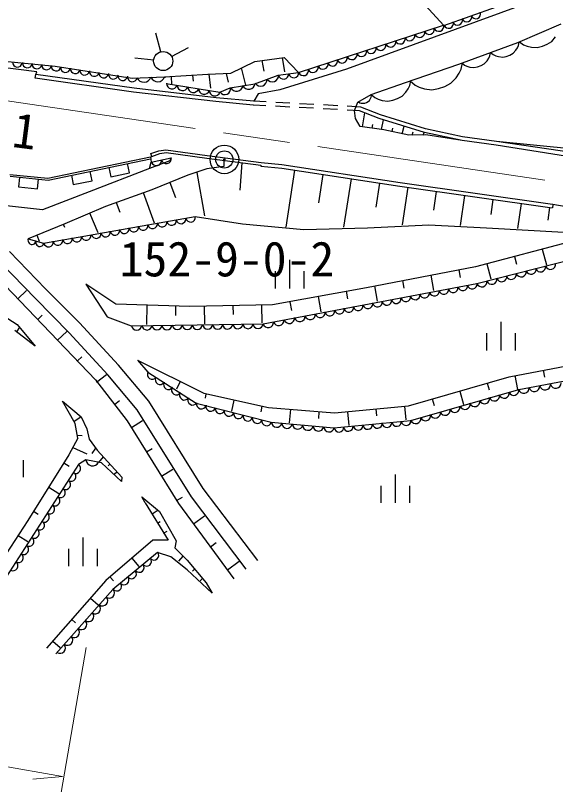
# Model space of a CAD drawing. Units: millimetres, scale not verified. Extents: x 40000 to 680000, y 20000 to 380000.
# Drawn here: x 418377 to 446640, y 261252 to 301512 of the extents above; entities that cross this region are included whole.
import ezdxf
from ezdxf.enums import TextEntityAlignment as Align

# ---------------------------------------------------------------- set-up
doc = ezdxf.new("R2010")
doc.units = ezdxf.units.MM
doc.header["$LTSCALE"] = 1000
doc.linetypes.add('CHAIN', pattern=[18.5, 12, -1.5, 3.5, -1.5])
for name, color, linetype, lineweight in [('M-BGD', 7, 'Continuous', 25), ('M-BMK', 2, 'CHAIN', 13), ('M-BMK-SRVR', 3, 'Continuous', 25), ('M-STR-HTXT', 7, 'Continuous', 13)]:
    doc.layers.add(name, color=color, linetype=linetype, lineweight=lineweight)
doc.styles.add('ＭＳ ゴシック', font='')
doc.styles.get('ＭＳ ゴシック').set_extended_font_data('MS Gothic')

msp = doc.modelspace()

# ---------------------------------------------------------------- linework, layer by layer
at = {"layer": 'M-BGD'}
for p, q in [((440774, 301005), (435032, 307316)), ((458586, 307078), (435693, 298692)), ((440785, 300990), (447029, 303198)), ((433195, 298522), (440774, 301005)), ((440774, 301005), (440785, 300990)), ((444671, 300095), (446932, 301063)), ((425984, 299605), (425730, 300573)), ((446442, 300153), (446641, 300388)), ((441573, 298965), (444671, 300095)), ((444646, 299818), (444704, 299941)), ((444704, 299941), (444739, 300125)), ((444751, 300129), (444968, 299972)), ((444968, 299972), (445149, 299899)), ((445953, 299893), (446206, 300002)), ((446206, 300002), (446442, 300153)), ((426550, 299360), (427429, 299837)), ((443201, 299391), (443236, 299574)), ((443236, 299574), (443381, 299457)), ((444412, 299528), (444559, 299684)), ((444559, 299684), (444646, 299818)), ((445149, 299899), (445373, 299845)), ((445373, 299845), (445681, 299827)), ((445681, 299827), (445953, 299893)), ((415642, 299333), (420456, 298861)), ((425613, 299171), (424618, 299271)), ((430896, 299098), (432436, 299314)), ((431394, 298587), (431290, 299157)), ((432482, 298560), (432346, 299306)), ((432436, 299314), (433195, 298522)), ((442910, 298977), (443057, 299133)), ((443057, 299133), (443144, 299268)), ((443144, 299268), (443201, 299391)), ((443381, 299457), (443505, 299400)), ((443505, 299400), (443658, 299354)), ((443658, 299354), (443871, 299330)), ((443871, 299330), (444062, 299366)), ((444062, 299366), (444243, 299432)), ((444243, 299432), (444412, 299528)), ((419498, 298565), (417099, 298855)), ((420456, 298861), (424490, 298232)), ((429647, 298480), (430896, 299098)), ((430430, 297862), (430215, 298760)), ((438789, 297995), (441573, 298965)), ((441697, 298703), (441766, 299035)), ((441734, 299023), (441879, 298906)), ((441879, 298906), (442002, 298849)), ((442002, 298849), (442156, 298803)), ((442156, 298803), (442369, 298779)), ((442369, 298779), (442560, 298815)), ((442560, 298815), (442740, 298881)), ((442740, 298881), (442910, 298977)), ((419415, 298221), (419442, 298419)), ((419448, 298422), (419498, 298565)), ((424597, 297701), (419448, 298422)), ((426174, 298292), (428444, 298437)), ((427688, 298066), (427660, 298383)), ((428444, 298437), (429647, 298480)), ((428603, 297698), (428517, 298437)), ((429518, 298017), (429415, 298466)), ((430903, 297938), (432125, 298380)), ((432125, 298380), (433195, 298522)), ((435693, 298692), (432211, 297622)), ((441429, 298241), (441590, 298482)), ((441590, 298482), (441697, 298703)), ((424561, 297495), (419411, 298218)), ((424490, 298232), (426174, 298292)), ((426174, 298292), (426188, 298240)), ((426269, 297948), (429068, 297490)), ((426569, 297898), (426542, 298311)), ((429608, 297724), (430903, 297938)), ((436988, 297373), (438789, 297995)), ((439017, 297842), (439070, 298093)), ((439028, 298078), (439288, 297862)), ((440848, 297792), (441158, 297962)), ((441158, 297962), (441429, 298241)), ((428876, 297202), (424597, 297701)), ((429068, 297490), (429608, 297724)), ((429603, 297721), (429646, 297715)), ((432211, 297622), (431076, 297400)), ((438812, 297491), (438935, 297674)), ((438935, 297674), (439017, 297842)), ((439288, 297862), (439510, 297755)), ((439510, 297755), (439786, 297667)), ((439786, 297667), (440172, 297618)), ((440172, 297618), (440520, 297678)), ((440520, 297678), (440848, 297792)), ((428862, 297008), (424561, 297495)), ((430858, 297019), (428876, 297202)), ((431076, 297400), (430858, 297019)), ((436294, 296967), (436988, 297373)), ((436903, 297064), (436962, 297154)), ((436962, 297154), (436993, 297227)), ((436991, 297374), (437187, 297209)), ((436993, 297227), (437010, 297293)), ((437010, 297293), (437012, 297386)), ((437187, 297209), (437355, 297127)), ((437355, 297127), (437565, 297060)), ((438121, 297066), (438371, 297153)), ((438371, 297153), (438606, 297280)), ((438606, 297280), (438812, 297491)), ((430825, 296810), (428862, 297008)), ((431486, 296780), (430832, 296814)), ((431496, 296980), (430842, 297014)), ((432733, 296715), (431985, 296754)), ((432744, 296914), (431995, 296954)), ((433991, 296849), (433243, 296888)), ((435239, 296783), (434490, 296823)), ((436452, 296707), (435738, 296757)), ((436120, 296526), (436294, 296967)), ((436321, 296983), (436403, 296938)), ((436403, 296938), (436468, 296921)), ((436468, 296921), (436548, 296911)), ((436548, 296911), (436655, 296918)), ((436655, 296918), (436746, 296953)), ((436746, 296953), (436829, 297001)), ((436829, 297001), (436903, 297064)), ((437565, 297060), (437857, 297022)), ((437857, 297022), (438121, 297066)), ((433981, 296649), (433232, 296688)), ((435228, 296584), (434480, 296623)), ((436373, 296517), (435727, 296558)), ((436173, 296113), (436120, 296526)), ((437409, 296110), (436373, 296517)), ((437484, 296305), (436452, 296707)), ((436533, 295683), (436662, 296412)), ((436410, 295700), (436173, 296113)), ((439787, 295381), (437409, 296110)), ((439834, 295572), (437484, 296305)), ((437524, 295537), (437632, 296046)), ((437653, 295517), (436410, 295700)), ((437040, 295608), (437081, 295807)), ((438959, 295247), (437653, 295517)), ((438086, 295427), (438132, 295616)), ((438618, 295316), (438722, 295708)), ((441772, 295154), (439834, 295572)), ((439846, 295258), (438959, 295247)), ((439142, 295247), (439196, 295416)), ((439710, 295251), (439759, 295386)), ((441753, 294967), (439787, 295381)), ((441753, 294967), (439846, 295258)), ((443550, 294913), (441772, 295154)), ((443534, 294722), (441753, 294967)), ((453836, 293073), (443534, 294722)), ((460745, 293227), (443550, 294913)), ((460699, 292406), (443550, 294913)), ((425470, 294279), (425886, 294429)), ((425886, 294429), (426250, 294480)), ((425928, 294286), (426262, 294337)), ((426226, 294475), (426226, 294477)), ((426250, 294480), (428411, 294179)), ((426262, 294337), (428394, 294033)), ((420081, 292989), (425441, 294108)), ((420090, 292891), (425452, 294006)), ((425441, 294108), (425515, 294133)), ((425441, 294108), (425489, 293828)), ((425515, 294133), (425470, 294279)), ((425489, 293828), (426522, 294062)), ((425514, 294133), (425928, 294286)), ((426522, 294062), (426461, 293891)), ((428394, 294033), (431218, 293669)), ((428411, 294179), (431235, 293816)), ((429275, 293924), (429291, 293604)), ((425389, 293497), (422232, 292276)), ((423262, 293552), (423364, 293063)), ((424343, 293267), (424241, 293756)), ((426461, 293891), (425389, 293497)), ((425389, 293497), (425489, 293828)), ((429291, 293604), (428395, 293477)), ((430224, 293800), (430128, 292356)), ((431219, 293671), (431222, 293621)), ((431222, 293621), (432310, 293524)), ((431235, 293816), (432325, 293716)), ((432310, 293524), (438488, 292574)), ((432325, 293716), (438506, 292763)), ((418094, 293177), (420081, 292989)), ((421306, 293144), (421408, 292654)), ((422386, 292858), (422284, 293348)), ((423364, 293063), (424343, 293267)), ((427401, 293146), (425514, 292387)), ((428395, 293477), (427401, 293146)), ((427872, 293283), (428269, 291023)), ((432977, 293418), (432518, 290434)), ((434458, 293191), (434229, 291699)), ((418097, 293089), (420090, 292891)), ((418590, 293033), (418542, 292536)), ((419537, 292440), (419585, 292938)), ((421408, 292654), (422386, 292858)), ((426466, 292764), (426758, 291972)), ((435940, 292963), (435550, 290424)), ((437422, 292738), (437231, 291467)), ((438506, 292763), (446483, 291630)), ((418542, 292536), (419537, 292440)), ((425514, 292387), (423090, 291517)), ((438488, 292574), (446466, 291440)), ((438904, 292515), (438609, 290544)), ((440388, 292302), (440248, 291315)), ((422232, 292276), (419804, 291328)), ((425059, 292245), (425644, 290660)), ((441872, 292091), (441648, 290513)), ((419804, 291328), (416005, 291760)), ((423090, 291517), (420972, 290609)), ((423653, 291726), (423846, 291204)), ((443356, 291880), (443244, 291091)), ((444840, 291670), (444654, 290355)), ((446498, 291603), (446479, 291437)), ((453862, 290323), (446495, 291613)), ((422262, 291170), (422694, 290143)), ((446325, 291459), (446231, 290801)), ((425902, 290659), (427789, 290992)), ((427789, 290992), (430267, 290594)), ((420972, 290609), (419046, 289818)), ((420880, 290588), (420945, 290433)), ((421364, 289854), (425902, 290659)), ((430267, 290594), (433473, 290299)), ((433473, 290299), (436796, 290396)), ((436796, 290396), (440016, 290550)), ((440016, 290550), (443025, 290398)), ((443025, 290398), (447067, 290170)), ((419499, 290006), (419629, 289696)), ((419046, 289818), (419854, 289596)), ((419854, 289596), (421364, 289854)), ((447839, 289772), (442443, 288347)), ((419950, 287206), (418077, 289154)), ((442517, 287479), (450020, 289386)), ((445941, 289270), (446155, 288455)), ((432722, 288725), (432722, 287225)), ((444491, 288889), (444595, 288494)), ((419428, 286691), (417607, 288567)), ((442443, 288347), (436753, 287261)), ((443041, 288508), (443248, 287718)), ((417139, 288107), (422567, 282442)), ((431972, 288125), (431972, 287225)), ((433472, 288125), (433472, 287225)), ((440104, 287912), (440256, 287105)), ((441577, 288189), (441653, 287785)), ((431334, 285373), (442517, 287479)), ((438631, 287635), (438707, 287230)), ((418508, 286673), (418962, 287108)), ((421740, 285417), (419950, 287206)), ((422057, 287450), (423171, 285740)), ((423626, 286389), (422057, 287450)), ((436753, 287261), (431826, 286354)), ((435684, 287082), (435761, 286675)), ((437157, 287359), (437310, 286548)), ((441044, 287163), (441045, 287163)), ((421192, 284894), (419428, 286691)), ((434211, 286805), (434364, 285992)), ((427499, 286281), (423626, 286389)), ((425260, 286345), (425235, 285333)), ((426758, 286309), (426746, 285803)), ((431826, 286354), (427499, 286281)), ((428257, 286297), (428273, 285375)), ((429756, 286323), (429764, 285861)), ((431255, 286348), (431270, 285416)), ((432738, 286528), (432824, 286070)), ((417270, 286094), (418465, 285338)), ((419544, 285590), (419785, 285820)), ((423171, 285740), (424440, 285265)), ((443781, 285478), (443781, 283978)), ((418586, 285186), (418444, 284945)), ((418465, 285338), (419416, 284195)), ((423778, 283197), (421740, 285417)), ((424440, 285265), (431334, 285373)), ((419416, 284195), (418351, 285026)), ((420581, 284508), (421061, 284967)), ((423211, 282702), (421192, 284894)), ((443031, 284878), (443031, 283978)), ((444531, 284878), (444531, 283978)), ((421618, 283425), (421851, 283648)), ((424758, 283463), (428229, 281737)), ((424758, 283463), (425298, 282845)), ((425360, 281312), (423778, 283197)), ((444204, 282594), (447222, 283171)), ((422629, 282320), (423137, 282721)), ((424752, 280874), (423211, 282702)), ((425298, 282845), (427838, 281212)), ((444510, 282656), (444646, 281937)), ((444708, 281940), (449225, 282775)), ((445982, 282936), (446051, 282576)), ((422567, 282442), (424219, 280289)), ((426999, 282345), (426798, 281947)), ((438945, 281081), (444204, 282594)), ((443063, 282267), (443165, 281914)), ((439066, 280317), (444708, 281940)), ((441623, 281851), (441827, 281144)), ((428229, 281737), (431613, 280982)), ((428348, 281701), (428300, 281483)), ((440183, 281435), (440283, 281090)), ((421510, 280153), (420846, 281325)), ((420846, 281325), (421814, 280500)), ((423558, 281143), (423829, 281358)), ((428203, 276745), (425360, 281312)), ((427838, 281212), (431764, 280220)), ((429812, 281378), (429684, 280795)), ((431276, 281055), (431212, 280764)), ((435081, 280709), (438945, 281081)), ((438736, 281056), (438804, 280340)), ((427586, 276319), (424752, 280874)), ((431613, 280982), (435081, 280709)), ((432763, 280889), (432707, 280178)), ((434258, 280770), (434229, 280415)), ((435751, 280770), (435821, 280047)), ((437243, 280913), (437278, 280552)), ((421445, 280278), (421806, 280494)), ((421814, 280500), (422118, 279867)), ((424219, 280289), (426913, 275972)), ((424448, 279940), (425035, 280303)), ((431764, 280220), (435036, 279918)), ((435036, 279918), (439066, 280317)), ((421640, 279377), (421510, 280153)), ((422118, 279867), (422232, 279327)), ((421616, 279540), (421872, 279532)), ((421640, 279377), (421181, 278520)), ((422232, 279327), (422649, 278751)), ((421379, 278889), (422109, 278564)), ((422569, 278853), (422373, 278576)), ((422649, 278751), (423949, 277339)), ((425236, 278665), (425534, 278849)), ((418789, 278238), (418789, 277338)), ((421181, 278520), (419022, 275069)), ((422058, 278247), (421681, 277999)), ((422880, 278091), (422058, 278247)), ((422973, 278406), (422720, 278117)), ((421681, 277999), (415622, 268603)), ((420918, 278099), (421186, 277927)), ((423924, 277117), (422880, 278091)), ((423322, 278020), (423229, 277933)), ((423689, 277613), (423541, 277476)), ((426025, 277390), (426620, 277758)), ((438252, 277491), (438252, 275991)), ((423949, 277339), (423924, 277117)), ((420124, 276828), (420648, 276490)), ((431054, 272979), (428203, 276745)), ((437502, 276891), (437502, 275991)), ((439002, 276891), (439002, 275991)), ((425168, 275996), (424999, 276314)), ((424999, 276314), (425922, 275551)), ((426813, 276115), (427118, 276303)), ((430458, 272524), (427586, 276319)), ((425168, 275996), (426368, 274040)), ((426913, 275972), (429802, 272025)), ((419330, 275556), (419562, 275407)), ((425525, 275425), (425796, 275603)), ((425922, 275551), (426793, 274007)), ((419022, 275069), (414969, 268866)), ((425816, 274943), (425955, 275029)), ((427692, 274901), (428269, 275327)), ((418519, 274295), (419024, 273970)), ((421901, 274186), (421901, 272686)), ((426132, 274420), (426318, 274511)), ((425560, 274049), (423117, 271927)), ((426368, 274040), (425560, 274049)), ((426793, 274007), (426720, 273639)), ((428582, 273695), (428889, 273922)), ((421151, 273586), (421151, 272686)), ((422651, 273586), (422651, 272686)), ((425808, 273408), (423482, 271466)), ((426506, 273169), (425808, 273408)), ((426720, 273639), (427372, 272995)), ((424462, 273096), (424838, 272663)), ((427360, 272500), (426506, 273169)), ((427140, 273216), (426905, 272955)), ((427372, 272995), (428350, 271814)), ((429473, 272489), (430087, 272943)), ((428677, 271278), (427360, 272500)), ((427751, 272532), (427635, 272428)), ((423117, 271927), (420004, 268388)), ((423331, 272113), (423503, 271915)), ((428172, 272034), (428053, 271922)), ((428350, 271814), (428677, 271278)), ((423482, 271466), (420492, 268098)), ((422313, 271015), (422708, 270668)), ((421324, 269889), (421515, 269721)), ((420334, 268763), (420716, 268427))]:
    msp.add_line(p, q, dxfattribs=at)
msp.add_circle((426111, 299122), 500, dxfattribs=at)
for centre, radius, start, end in [((442466, 301591), 254, 200.4399, 18.5186), ((441040, 301090), 254, 200.4399, 18.5186), ((441508, 301252), 254, 200.4399, 18.5186), ((441997, 301429), 254, 200.4399, 18.5186), ((440027, 300784), 267, 201.8073, 14.5315), ((440527, 300946), 267, 201.8073, 14.5315), ((438507, 300285), 267, 201.8073, 14.5315), ((439007, 300447), 267, 201.8073, 14.5315), ((439527, 300623), 267, 201.8073, 14.5315), ((437488, 299947), 267, 201.8073, 14.5315), ((438008, 300123), 267, 201.8073, 14.5315), ((436488, 299624), 267, 201.8073, 14.5315), ((436988, 299785), 267, 201.8073, 14.5315), ((434968, 299124), 267, 201.8073, 14.5315), ((435468, 299285), 267, 201.8073, 14.5315), ((435988, 299462), 267, 201.8073, 14.5315), ((418482, 299058), 253, 175.0496, 353.4844), ((419003, 299020), 253, 175.0496, 353.4844), ((419504, 298967), 253, 175.0496, 353.4844), ((420005, 298914), 253, 175.0496, 353.4844), ((420510, 298855), 252, 172.3896, 351.484), ((420999, 298777), 252, 172.3896, 351.484), ((421507, 298714), 252, 172.3896, 351.484), ((433948, 298786), 267, 201.8073, 14.5315), ((434468, 298962), 267, 201.8073, 14.5315), ((421996, 298636), 252, 172.3896, 351.484), ((422505, 298572), 252, 172.3896, 351.484), ((422993, 298494), 252, 172.3896, 351.484), ((423502, 298430), 252, 172.3896, 351.484), ((423990, 298352), 252, 172.3896, 351.484), ((431815, 298366), 335, 214.6102, 5.0852), ((432406, 298444), 268, 191.0602, 3.4073), ((432941, 298515), 268, 191.0602, 3.4073), ((433448, 298625), 267, 201.8073, 14.5315), ((424498, 298289), 252, 172.3896, 351.484), ((425100, 298395), 384, 202.3135, 341.4801), ((425822, 298421), 384, 202.3135, 341.4801), ((426567, 297946), 286, 178.0753, 343.4562), ((430579, 297985), 342, 205.1008, 353.897), ((431204, 298146), 335, 214.6102, 5.0852), ((427127, 297854), 286, 178.0753, 343.4562), ((427687, 297762), 286, 178.0753, 343.4562), ((428247, 297671), 286, 178.0753, 343.4562), ((428807, 297579), 286, 178.0753, 343.4562), ((429334, 297660), 298, 212.6694, 14.1954), ((429942, 297886), 342, 205.1008, 353.897), ((425757, 293910), 265, 195.9705, 9.4491), ((426264, 294019), 265, 195.9705, 9.4491), ((426054, 290688), 252, 190.3101, 9.5666), ((426548, 290773), 252, 190.3101, 9.5666), ((427041, 290858), 252, 190.3101, 9.5666), ((427535, 290944), 252, 190.3101, 9.5666), ((423587, 290261), 252, 190.3101, 9.5666), ((424080, 290347), 252, 190.3101, 9.5666), ((424574, 290432), 252, 190.3101, 9.5666), ((425068, 290517), 252, 190.3101, 9.5666), ((425561, 290602), 252, 190.3101, 9.5666), ((421593, 289905), 252, 190.3101, 9.5666), ((422087, 289990), 252, 190.3101, 9.5666), ((422600, 290090), 252, 190.3101, 9.5666), ((423094, 290176), 252, 190.3101, 9.5666), ((419249, 289734), 214, 155.4905, 354.7905), ((419663, 289631), 214, 155.4905, 354.7905), ((420113, 289649), 252, 190.3101, 9.5666), ((420607, 289734), 252, 190.3101, 9.5666), ((421100, 289819), 252, 190.3101, 9.5666), ((445357, 288227), 265, 197.4457, 11.0302), ((445856, 288347), 265, 197.4457, 11.0302), ((446375, 288482), 265, 197.4457, 11.0302), ((443820, 287836), 265, 197.4457, 11.0302), ((444319, 287957), 265, 197.4457, 11.0302), ((444838, 288092), 265, 197.4457, 11.0302), ((442283, 287445), 253, 191.4213, 9.9767), ((442781, 287566), 265, 197.4457, 11.0302), ((443301, 287701), 265, 197.4457, 11.0302), ((440300, 287074), 253, 193.4342, 9.9767), ((440791, 287163), 253, 191.4213, 9.9767), ((441281, 287252), 253, 191.4213, 9.9767), ((441792, 287356), 253, 191.4213, 9.9767), ((438297, 286688), 253, 191.4213, 9.9767), ((438808, 286792), 253, 193.153, 8.1813), ((439299, 286881), 253, 192.4445, 8.8898), ((439789, 286970), 253, 191.4213, 9.9767), ((435824, 286227), 253, 191.4213, 9.9767), ((436314, 286316), 253, 191.4213, 9.9767), ((436825, 286420), 253, 191.4213, 9.9767), ((437316, 286509), 253, 191.4213, 9.9767), ((437806, 286599), 253, 191.4213, 9.9767), ((433799, 285871), 281, 197.03, 4.3679), ((434331, 285945), 253, 191.4213, 9.9767), ((434822, 286035), 253, 191.4213, 9.9767), ((435333, 286138), 253, 191.4213, 9.9767), ((431602, 285454), 281, 197.03, 4.3679), ((432146, 285555), 281, 197.03, 4.3679), ((432711, 285670), 281, 197.03, 4.3679), ((433255, 285770), 281, 197.03, 4.3679), ((424717, 285293), 265, 184.058, 357.5215), ((425260, 285310), 265, 184.058, 357.5215), ((425782, 285312), 265, 184.058, 357.5215), ((426305, 285315), 265, 184.058, 357.5215), ((426847, 285333), 265, 184.058, 357.5215), ((427370, 285335), 265, 184.058, 357.5215), ((427893, 285338), 265, 184.058, 357.5215), ((428435, 285355), 265, 184.058, 357.5215), ((428958, 285357), 265, 184.058, 357.5215), ((429480, 285360), 265, 184.058, 357.5215), ((430023, 285377), 265, 184.058, 357.5215), ((430546, 285380), 265, 184.058, 357.5215), ((431068, 285382), 265, 184.058, 357.5215), ((425529, 282723), 252, 147.6211, 326.8181), ((425945, 282446), 252, 147.6211, 326.8181), ((426382, 282184), 252, 147.6211, 326.8181), ((446645, 282274), 280, 194.7817, 2.4816), ((426799, 281906), 252, 147.6211, 326.8181), ((444455, 281889), 267, 199.7705, 12.3123), ((444982, 282014), 280, 194.7817, 2.4816), ((445536, 282101), 280, 194.7817, 2.4816), ((446090, 282187), 280, 194.7817, 2.4816), ((427215, 281629), 252, 147.6211, 326.8181), ((427652, 281367), 252, 147.6211, 326.8181), ((442922, 281451), 267, 199.7705, 12.3123), ((443433, 281597), 267, 199.7705, 12.3123), ((443944, 281743), 267, 199.7705, 12.3123), ((428105, 281167), 252, 166.2168, 345.0426), ((428596, 281043), 252, 166.2168, 345.0426), ((441369, 280997), 267, 199.7705, 12.3123), ((441900, 281158), 267, 199.7705, 12.3123), ((442411, 281305), 267, 199.7705, 12.3123), ((429087, 280919), 252, 166.2168, 345.0426), ((429557, 280781), 252, 166.2168, 345.0426), ((430049, 280656), 252, 166.2168, 345.0426), ((439836, 280559), 267, 199.7705, 12.3123), ((440347, 280704), 267, 199.7705, 12.3123), ((440858, 280851), 267, 199.7705, 12.3123), ((430539, 280532), 252, 166.2168, 345.0426), ((431030, 280409), 252, 166.2168, 345.0426), ((431521, 280284), 252, 166.2168, 345.0426), ((432054, 280230), 276, 180.3419, 349.4567), ((437813, 280200), 253, 186.2955, 4.9453), ((438327, 280257), 253, 186.2955, 4.9453), ((438821, 280299), 253, 186.2955, 4.9453), ((439325, 280412), 267, 199.7705, 12.3123), ((432589, 280173), 276, 180.3419, 349.4567), ((433144, 280129), 276, 180.3419, 349.4567), ((433679, 280072), 276, 180.3419, 349.4567), ((434235, 280029), 276, 180.3419, 349.4567), ((434791, 279986), 276, 180.3419, 349.4567), ((435305, 279958), 253, 186.2955, 4.9453), ((435798, 280000), 253, 186.2955, 4.9453), ((436312, 280057), 253, 186.2955, 4.9453), ((436806, 280100), 253, 186.2955, 4.9453), ((437320, 280157), 253, 186.2955, 4.9453), ((422417, 278288), 353, 185.8397, 331.9579), ((421544, 277789), 252, 237.8102, 56.5841), ((421288, 277377), 252, 237.8102, 56.5841), ((421010, 276950), 252, 237.8102, 56.5841), ((420734, 276523), 252, 237.8102, 56.5841), ((420457, 276096), 252, 237.8102, 56.5841), ((420180, 275669), 252, 237.8102, 56.5841), ((419903, 275242), 252, 237.8102, 56.5841), ((419646, 274830), 252, 237.8102, 56.5841), ((419369, 274403), 252, 237.8102, 56.5841), ((419092, 273976), 252, 237.8102, 56.5841), ((418815, 273550), 252, 237.8102, 56.5841), ((425628, 273257), 252, 220.3019, 39.4355), ((418538, 273123), 252, 237.8102, 56.5841), ((425243, 272936), 252, 220.3019, 39.4355), ((418261, 272696), 252, 237.8102, 56.5841), ((424859, 272615), 252, 220.3019, 39.4355), ((424455, 272279), 252, 220.3019, 39.4355), ((423686, 271637), 252, 220.3019, 39.4355), ((424070, 271958), 252, 220.3019, 39.4355), ((423292, 271287), 277, 233.9735, 42.7732), ((422937, 270882), 277, 233.9735, 42.7732), ((422561, 270464), 277, 233.9735, 42.7732), ((422206, 270060), 277, 233.9735, 42.7732), ((421831, 269641), 277, 233.9735, 42.7732), ((421455, 269222), 277, 233.9735, 42.7732), ((421100, 268819), 277, 233.9735, 42.7732), ((420724, 268399), 277, 233.9735, 42.7732)]:
    msp.add_arc(centre, radius, start, end, dxfattribs=at)
at = {"layer": 'M-BMK'}
msp.add_line((397603, 300029), (449254, 292429), dxfattribs=at)
at = {"layer": 'M-BMK-SRVR'}
for radius in [750, 450, 30]:
    msp.add_circle((429312, 293972), radius, dxfattribs=at)
at = {"layer": 'M-STR-HTXT'}
for p, q in [((422081, 268428), (419734, 254884)), ((420842, 261682), (398976, 265540)), ((420842, 261682), (419291, 261529))]:
    msp.add_line(p, q, dxfattribs=at)

# ---------------------------------------------------------------- texts
at = {"layer": 'M-BMK-SRVR', "style": 'ＭＳ ゴシック'}
msp.add_text('152-9-0-1', height=1833, rotation=352.6, dxfattribs=at).set_placement((408183, 295375), align=Align.BOTTOM_LEFT)
msp.add_text('152-9-0-2', height=1833, dxfattribs=at).set_placement((423834, 287300), align=Align.BOTTOM_LEFT)

doc.saveas('drawing.dxf')
